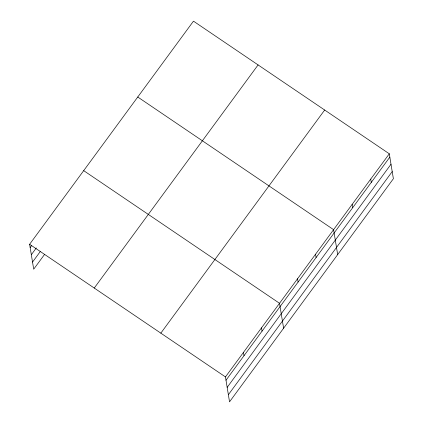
<?xml version="1.0" encoding="UTF-8"?>
<svg xmlns="http://www.w3.org/2000/svg" width="423" height="423" viewBox="0 0 423 423"><rect width="100%" height="100%" fill="white"/><g stroke="black" fill="none" stroke-linecap="round" stroke-linejoin="round"><path stroke-width="0.63" d="M44.441 254.583L33.703 269.202L29.621 244.277L193.464 21.15L389.297 153.798L393.379 178.723L229.536 401.85L225.459 376.925L389.297 153.798M30.165 247.592L31.699 245.504M31.334 254.725L36.32 247.936M32.539 262.07L40.206 251.627M94.25 288.052L258.088 64.925M160.83 333.15L324.668 110.022M225.998 380.24L389.837 157.113M227.167 387.373L391.005 164.24M228.372 394.717L392.211 171.59M137.755 97.015L333.588 229.663L337.67 254.588M83.691 170.643L279.524 303.291L283.606 328.216M29.621 244.277L225.459 376.925M370.728 179.082L371.272 182.398M352.158 204.372L352.703 207.688M315.569 254.202L316.113 257.517M297.543 278.746L298.088 282.062M261.499 327.836L262.043 331.151M243.479 352.38L244.023 355.695"/></g></svg>
